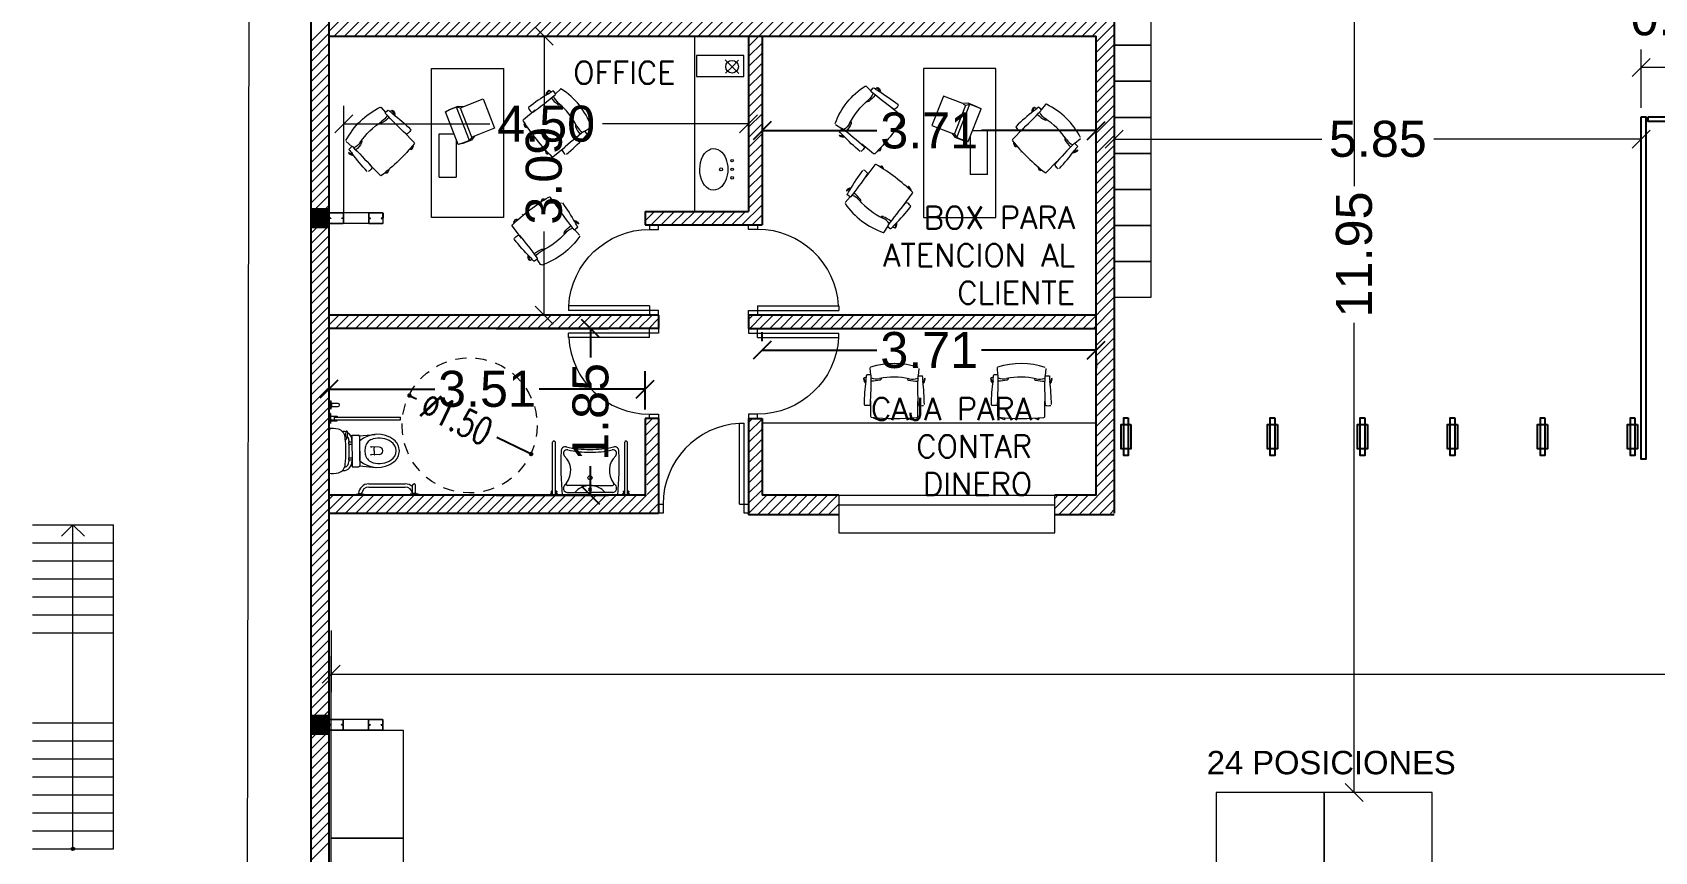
# Model space of a CAD drawing. Header units: inches. Extents: x 2 to 182, y -26 to 193.
# Drawn here: x 8.32 to 26.34, y 85.94 to 95.04 of the extents above; entities that cross this region are included whole.
import ezdxf

# ---------------------------------------------------------------- set-up
doc = ezdxf.new("R2010")
doc.units = ezdxf.units.IN
doc.header["$MEASUREMENT"] = 0
for name, pattern in [('ACAD_ISO10W100', [18, 12, -3, 0, -3]), ('HIDDEN2', [4.7625, 3.175, -1.5875]), ('LÍNEAS_OCULTAS2', [0.1875, 0.125, -0.0625])]:
    doc.linetypes.add(name, pattern=pattern)
for name, color, linetype, lineweight in [('01 eje', 30, 'ACAD_ISO10W100', 9), ('ARQ-CARPINTERIAS', 4, 'Continuous', 9), ('Est-Acero', 4, 'Continuous', 13), ('Est-muro', 7, 'Continuous', 0), ('IS-SANITARIOS', 6, 'Continuous', 9), ('L COTAS', 1, 'Continuous', 9), ('L EQUIP', 6, 'Continuous', 9), ('L PROYEC', 4, 'HIDDEN2', 9), ('LAVADO MU', 10, 'Continuous', 5)]:
    doc.layers.add(name, color=color, linetype=linetype, lineweight=lineweight)
for name, color, linetype in [('01-COTAS ESTRUCTURA', 9, 'Continuous'), ('ARQ-TXTS LOCAL', 3, 'Continuous'), ('FIX FOOD', 8, 'Continuous'), ('l muro', 5, 'Continuous'), ('l olumnas', 140, 'Continuous'), ('nnn', 32, 'Continuous'), ('smr acero', 170, 'Continuous')]:
    doc.layers.add(name, color=color, linetype=linetype)
doc.styles.add('2mm para 1.100', font='ARIAL.TTF')
doc.styles.add('COTAS', font='ROMANS.shx', dxfattribs={"width": 0.7})
doc.styles.add('RomanS', font='romans.shx')
doc.styles.get("Standard").update_dxf_attribs({"font": 'ARIAL.TTF'})
doc.dimstyles.new('COTA-S-S-2-100', dxfattribs={"dimtxt": 0.3, "dimasz": 0.05, "dimexe": 0, "dimexo": 0, "dimgap": 0.08, "dimtad": 1, "dimzin": 0, "dimdsep": 46, "dimtxsty": 'COTAS', "dimblk1": 'DOT', "dimblk2": 'DOT', "dimsah": 1, "dimcen": 0.1, "dimclrd": 1, "dimclre": 252, "dimclrt": 2, "dimadec": 0, "dimazin": 0, "dimtfac": 1, "dimtix": 1, "dimtmove": 2, "dimatfit": 3, "dimldrblk": 'DOT', "dimfxl": 0, "dimtolj": 1, "dimtzin": 0, "dimarcsym": 0})
doc.dimstyles.new('cotas 1.100', dxfattribs={"dimscale": 2, "dimtxt": 0.2, "dimasz": 0.1, "dimexe": 0.1, "dimexo": 0.05, "dimgap": 0.05, "dimtad": 0, "dimzin": 0, "dimdsep": 46, "dimtxsty": '2mm para 1.100', "dimblk": 'OBLIQUE', "dimcen": 0.09, "dimclrd": 256, "dimclre": 256, "dimclrt": 256, "dimaunit": 1, "dimadec": 3, "dimazin": 0, "dimtfac": 1, "dimtofl": 0, "dimtmove": 2, "dimatfit": 3, "dimfxl": 0, "dimtolj": 1, "dimtzin": 0, "dimlwd": -1, "dimlwe": -1, "dimarcsym": 0})

# ---------------------------------------------------------------- blocks, each defined once
blk = doc.blocks.new('terreno1')
at = {"layer": '01 eje', "ltscale": 0.05}
blk.add_line((2858.813, 860.328), (2858.813, 730.799), dxfattribs=at)
blk = doc.blocks.new('KÑ´KÑ´KLÑ')
at = {"linetype": 'ByBlock'}
for p, q in [((-0.49, 0.87), (-0.617, 0.545)), ((-0.274, 0.786), (-0.49, 0.87)), ((-0.365, 0.447), (-0.239, 0.769)), ((-0.339, 0.409), (-0.195, 0.779)), ((-0.214, 0.79), (-0.274, 0.786)), ((-0.269, 0.781), (-0.239, 0.769)), ((-0.239, 0.769), (-0.195, 0.779)), ((-0.117, 0.752), (-0.214, 0.79)), ((-0.213, 0.364), (-0.072, 0.728)), ((-0.195, 0.779), (-0.118, 0.749)), ((-0.118, 0.749), (-0.072, 0.728)), ((-0.072, 0.728), (-0.117, 0.752)), ((-0.617, 0.545), (-0.395, 0.458)), ((-0.395, 0.458), (-0.361, 0.414)), ((-0.395, 0.458), (-0.365, 0.447)), ((-0.365, 0.447), (-0.339, 0.409)), ((-0.361, 0.414), (-0.266, 0.377)), ((-0.339, 0.409), (-0.262, 0.379)), ((-0.266, 0.377), (-0.213, 0.364)), ((-0.262, 0.379), (-0.213, 0.364)), ((-0.191, 0.422), (-0.191, 0)), ((0, 0.483), (-0.167, 0.483)), ((0, 0), (0, 0.483)), ((0, 0), (-0.191, 0))]:
    blk.add_line(p, q, dxfattribs=at)
blk = doc.blocks.new('HLHLHL')
at = {"linetype": 'ByBlock'}
for p, q in [((-0.151, 0.684), (-0.125, 0.727)), ((-0.102, 0.713), (-0.125, 0.727)), ((-0.053, 0.705), (-0.075, 0.726)), ((-0.004, 0.758), (-0.051, 0.701)), ((-0.15, 0.678), (-0.149, 0.676)), ((-0.147, 0.683), (-0.145, 0.679)), ((-0.143, 0.686), (-0.141, 0.682)), ((-0.138, 0.688), (-0.137, 0.685)), ((-0.251, 0.491), (-0.37, 0.369)), ((0.385, 0.379), (0.323, 0.325)), ((-0.35, 0.332), (-0.358, 0.328)), ((-0.358, 0.328), (-0.342, 0.293)), ((-0.324, 0.302), (-0.342, 0.293)), ((-0.274, 0.228), (-0.275, 0.229)), ((0.309, 0.231), (0.307, 0.232)), ((0.314, 0.234), (0.31, 0.236)), ((0.317, 0.238), (0.313, 0.24)), ((0.316, 0.23), (0.358, 0.257)), ((0.319, 0.243), (0.316, 0.244)), ((0.319, 0.328), (0.356, 0.293)), ((-0.087, 0.066), (-0.072, 0.031)), ((-0.053, 0.039), (-0.072, 0.031)), ((0.006, 0.003), (0.125, 0.125))]:
    blk.add_line(p, q, dxfattribs=at)
for centre, radius, start, end in [((-0.061, 0.658), 0.1, 139.913, 157.8107), ((-0.13, 0.716), 0.01, 70.9579, 139.913), ((-0.438, 1.084), 0.5, 307.4415, 314.245), ((-0.082, 0.719), 0.01, 45.7661, 134.245), ((0.003, 0.751), 0.01, 63.9819, 140.9851), ((-0.364, -0.001), 0.848, 27.5503, 63.9819), ((1.005, -0.8), 1.873, 127.4415, 135.3742), ((-2.967, 3.386), 3.97, 312.6476, 317.2374), ((-0.136, 0.673), 0.02, 68.1417, 187.5755), ((-0.144, 0.692), 0.01, 157.8107, 226.7658), ((0.166, 0.906), 0.365, 224.8604, 240.9853), ((0.093, 0.758), 0.185, 207.7598, 237.0749), ((-0.06, 0.697), 0.01, 317.2374, 45.7661), ((-0.002, 0.604), 0.02, 240.9853, 315.7661), ((-0.467, -0.107), 0.845, 34.4573, 57.0749), ((-0.363, 0.362), 0.01, 135.7661, 219.4478), ((-0.321, 0.509), 0.01, 135.3742, 213.2335), ((-0.225, 0.572), 0.125, 213.2335, 238.6825), ((-0.285, 0.473), 0.01, 238.6825, 312.6476), ((0.231, 0.377), 0.02, 135.7661, 210.5469), ((0.528, 0.552), 0.365, 210.5469, 226.6718), ((0.382, 0.476), 0.185, 214.4573, 243.7724), ((1.409, 1.82), 2.304, 219.4478, 232.0844), ((-0.347, 0.331), 0.01, 141.8064, 193.2817), ((-0.332, 0.3), 0.01, 217.4738, 286.4289), ((-0.358, 0.387), 0.1, 286.4289, 293.2788), ((3.092, -2.513), 3.97, 134.2948, 138.8846), ((-1.199, 1.346), 1.873, 316.158, 324.0907), ((-1.199, 1.346), 1.873, 316.158, 324.0907), ((0.304, 0.245), 0.02, 263.9567, 23.3905), ((0.323, 0.237), 0.01, 224.7664, 293.7215), ((0.723, -0.046), 0.5, 137.2872, 144.0907), ((0.287, 0.32), 0.1, 293.7215, 311.6192), ((0.347, 0.252), 0.01, 311.6192, 20.5743), ((-0.062, 0.037), 0.01, 214.9579, 283.913), ((-0.084, 0.125), 0.1, 283.913, 292.8054), ((-0.001, 0.01), 0.01, 232.0844, 315.7661), ((0.108, 0.091), 0.01, 138.8846, 212.8497), ((0.205, 0.153), 0.125, 212.8497, 238.2987)]:
    blk.add_arc(centre, radius, start, end, dxfattribs=at)
blk = doc.blocks.new('_Oblique')
at = {"color": 0, "linetype": 'ByBlock', "lineweight": -2}
blk.add_line((-0.5, -0.5), (0.5, 0.5), dxfattribs=at)
blk = doc.blocks.new('*D575')
at = {"layer": 'Defpoints', "color": 0}
for p in [(10.786, 133.315), (11.616, 133.314), (11.416, 8.495)]:
    blk.add_point(p, dxfattribs=at)
at = {"layer": 'L COTAS'}
for p, q in [((11.516, 133.314), (10.586, 133.316)), ((10.786, 133.315), (10.688, 71.815)), ((10.586, 8.496), (10.685, 69.996)), ((11.316, 8.495), (10.386, 8.496))]:
    blk.add_line(p, q, dxfattribs=at)
at = {"layer": 'L COTAS', "xscale": 0.2, "yscale": 0.2, "zscale": 0.2}
for p, rotation in [((10.786, 133.315), 89.90828215739022), ((10.586, 8.496), 269.9082821573902)]:
    blk.add_blockref('_Oblique', p, dxfattribs=dict(at, rotation=rotation))
at = {"layer": 'L COTAS', "insert": (10.686, 70.906), "char_height": 0.4, "attachment_point": 5, "rotation": 89.9083, "style": '2mm para 1.100'}
blk.add_mtext('\\A1;124.82', dxfattribs=at)
blk = doc.blocks.new('*D584')
at = {"layer": 'Defpoints', "color": 0}
for p in [(26.194, 94.65), (26.194, 94.1), (27.044, 94.1)]:
    blk.add_point(p, dxfattribs=at)
at = {"layer": 'L COTAS'}
for p, q in [((26.194, 94.2), (26.194, 94.85)), ((27.044, 94.2), (27.044, 94.85)), ((27.044, 94.65), (26.194, 94.65))]:
    blk.add_line(p, q, dxfattribs=at)
at = {"layer": 'L COTAS', "xscale": 0.2, "yscale": 0.2, "zscale": 0.2, "rotation": 180}
blk.add_blockref('_Oblique', (26.194, 94.65), dxfattribs=at)
at = {"layer": 'L COTAS', "xscale": 0.2, "yscale": 0.2, "zscale": 0.2}
blk.add_blockref('_Oblique', (27.044, 94.65), dxfattribs=at)
at = {"layer": 'L COTAS', "insert": (26.619, 95.204), "char_height": 0.4, "attachment_point": 5, "style": '2mm para 1.100'}
blk.add_mtext('\\A1;0.85', dxfattribs=at)
blk = doc.blocks.new('*D585')
at = {"layer": 'Defpoints', "color": 0}
for p in [(21.834, 96.583), (21.834, 96.314), (43.204, 94.363)]:
    blk.add_point(p, dxfattribs=at)
at = {"layer": 'L COTAS'}
for p, q in [((21.834, 96.414), (21.834, 96.783)), ((43.204, 94.463), (43.204, 96.783)), ((21.834, 96.583), (31.741, 96.583)), ((43.204, 96.583), (33.297, 96.583))]:
    blk.add_line(p, q, dxfattribs=at)
at = {"layer": 'L COTAS', "xscale": 0.2, "yscale": 0.2, "zscale": 0.2, "rotation": 180}
blk.add_blockref('_Oblique', (21.834, 96.583), dxfattribs=at)
at = {"layer": 'L COTAS', "xscale": 0.2, "yscale": 0.2, "zscale": 0.2}
blk.add_blockref('_Oblique', (43.204, 96.583), dxfattribs=at)
at = {"layer": 'L COTAS', "insert": (32.519, 96.583), "char_height": 0.4, "attachment_point": 5, "style": '2mm para 1.100'}
blk.add_mtext('\\A1;21.37', dxfattribs=at)
blk = doc.blocks.new('*D605')
at = {"layer": 'Defpoints', "color": 0}
for p in [(55.375, 87.912), (11.641, 86.55), (55.375, 86.55)]:
    blk.add_point(p, dxfattribs=at)
at = {"layer": 'L COTAS'}
for p, q in [((11.641, 86.65), (11.641, 88.112)), ((55.375, 86.65), (55.375, 88.112)), ((11.641, 87.912), (32.725, 87.912)), ((55.375, 87.912), (34.291, 87.912))]:
    blk.add_line(p, q, dxfattribs=at)
at = {"layer": 'L COTAS', "xscale": 0.2, "yscale": 0.2, "zscale": 0.2, "rotation": 180}
blk.add_blockref('_Oblique', (11.641, 87.912), dxfattribs=at)
at = {"layer": 'L COTAS', "xscale": 0.2, "yscale": 0.2, "zscale": 0.2}
blk.add_blockref('_Oblique', (55.375, 87.912), dxfattribs=at)
at = {"layer": 'L COTAS', "insert": (33.508, 87.912), "char_height": 0.4, "attachment_point": 5, "style": '2mm para 1.100'}
blk.add_mtext('\\A1;43.73', dxfattribs=at)
blk = doc.blocks.new('*D614')
at = {"layer": 'Defpoints', "color": 0}
for p in [(11.641, 88.498), (55.375, 87.912), (55.375, 86.55)]:
    blk.add_point(p, dxfattribs=at)
at = {"layer": 'L COTAS'}
for p, q in [((11.641, 88.398), (11.641, 87.712)), ((55.375, 86.65), (55.375, 88.112)), ((11.641, 87.912), (32.725, 87.912)), ((55.375, 87.912), (34.291, 87.912))]:
    blk.add_line(p, q, dxfattribs=at)
at = {"layer": 'L COTAS', "xscale": 0.2, "yscale": 0.2, "zscale": 0.2, "rotation": 180}
blk.add_blockref('_Oblique', (11.641, 87.912), dxfattribs=at)
at = {"layer": 'L COTAS', "xscale": 0.2, "yscale": 0.2, "zscale": 0.2}
blk.add_blockref('_Oblique', (55.375, 87.912), dxfattribs=at)
at = {"layer": 'L COTAS', "insert": (33.508, 87.912), "char_height": 0.4, "attachment_point": 5, "style": '2mm para 1.100'}
blk.add_mtext('\\A1;43.73', dxfattribs=at)
blk = doc.blocks.new('*D891')
at = {"layer": 'Defpoints', "color": 0}
for p in [(20.341, 93.855), (26.194, 93.855), (20.341, 93.672)]:
    blk.add_point(p, dxfattribs=at)
at = {"layer": 'L COTAS'}
for p, q in [((20.341, 93.772), (20.341, 94.055)), ((26.194, 93.955), (26.194, 94.055)), ((20.341, 93.855), (22.647, 93.855)), ((26.194, 93.855), (23.889, 93.855))]:
    blk.add_line(p, q, dxfattribs=at)
at = {"layer": 'L COTAS', "xscale": 0.2, "yscale": 0.2, "zscale": 0.2, "rotation": 180}
blk.add_blockref('_Oblique', (20.341, 93.855), dxfattribs=at)
at = {"layer": 'L COTAS', "xscale": 0.2, "yscale": 0.2, "zscale": 0.2}
blk.add_blockref('_Oblique', (26.194, 93.855), dxfattribs=at)
at = {"layer": 'L COTAS', "insert": (23.268, 93.855), "char_height": 0.4, "attachment_point": 5, "style": '2mm para 1.100'}
blk.add_mtext('\\A1;5.85', dxfattribs=at)
blk = doc.blocks.new('*D662')
at = {"layer": 'Defpoints', "color": 0}
for p in [(23.058, 98.548), (23.005, 86.6), (23.058, 86.6)]:
    blk.add_point(p, dxfattribs=at)
at = {"layer": 'L COTAS'}
for p, q in [((22.958, 98.548), (22.805, 98.548)), ((23.005, 98.548), (23.005, 93.331)), ((23.005, 86.6), (23.005, 91.816)), ((22.958, 86.6), (22.805, 86.6))]:
    blk.add_line(p, q, dxfattribs=at)
at = {"layer": 'L COTAS', "xscale": 0.2, "yscale": 0.2, "zscale": 0.2}
for p, rotation in [((23.005, 98.548), 90), ((23.005, 86.6), 270)]:
    blk.add_blockref('_Oblique', p, dxfattribs=dict(at, rotation=rotation))
at = {"layer": 'L COTAS', "insert": (23.005, 92.574), "char_height": 0.4, "attachment_point": 5, "rotation": 90, "style": '2mm para 1.100'}
blk.add_mtext('\\A1;11.95', dxfattribs=at)
blk = doc.blocks.new('lav 2')
at = {"layer": 'L EQUIP'}
for centre, radius in [((912.315, -474.604), 0.0138), ((912.193, -474.7, -0.02), 0.0168), ((912.316, -474.699, -0.02), 0.0138), ((912.316, -474.794), 0.0138)]:
    blk.add_circle(centre, radius, dxfattribs=at)
at = {"layer": 'L EQUIP', "extrusion": (0, 0, -1)}
for start_param, end_param in [(5.814355, 9.893608), (3.610423, 5.814355)]:
    blk.add_ellipse((912.112, -474.7), major_axis=(0, -0.231), ratio=0.673946, start_param=start_param, end_param=end_param, dxfattribs=at)
blk = doc.blocks.new('*D663')
at = {"layer": 'Defpoints', "color": 0}
for p in [(16.279, 94.023), (16.279, 94.023), (11.781, 92.818)]:
    blk.add_point(p, dxfattribs=at)
at = {"layer": 'L COTAS'}
for p, q in [((11.781, 92.918), (11.781, 94.223)), ((16.279, 94.123), (16.279, 94.223)), ((11.781, 94.023), (13.403, 94.023)), ((16.279, 94.023), (14.657, 94.023))]:
    blk.add_line(p, q, dxfattribs=at)
at = {"layer": 'L COTAS', "xscale": 0.2, "yscale": 0.2, "zscale": 0.2, "rotation": 180}
blk.add_blockref('_Oblique', (11.781, 94.023), dxfattribs=at)
at = {"layer": 'L COTAS', "xscale": 0.2, "yscale": 0.2, "zscale": 0.2}
blk.add_blockref('_Oblique', (16.279, 94.023), dxfattribs=at)
at = {"layer": 'L COTAS', "insert": (14.03, 94.023), "char_height": 0.4, "attachment_point": 5, "style": '2mm para 1.100'}
blk.add_mtext('\\A1;4.50', dxfattribs=at)
blk = doc.blocks.new('*D664')
at = {"layer": 'Defpoints', "color": 0}
for p in [(13.284, 94.996), (14.006, 94.996), (13.284, 91.901)]:
    blk.add_point(p, dxfattribs=at)
at = {"layer": 'L COTAS'}
for p, q in [((13.384, 94.996), (14.206, 94.996)), ((14.006, 94.996), (14.006, 94.068)), ((14.006, 91.901), (14.006, 92.829)), ((13.384, 91.901), (14.206, 91.901))]:
    blk.add_line(p, q, dxfattribs=at)
at = {"layer": 'L COTAS', "xscale": 0.2, "yscale": 0.2, "zscale": 0.2}
for p, rotation in [((14.006, 94.996), 90), ((14.006, 91.901), 270)]:
    blk.add_blockref('_Oblique', p, dxfattribs=dict(at, rotation=rotation))
at = {"layer": 'L COTAS', "insert": (14.006, 93.448), "char_height": 0.4, "attachment_point": 5, "rotation": 90, "style": '2mm para 1.100'}
blk.add_mtext('\\A1;3.09', dxfattribs=at)
blk = doc.blocks.new('SE-PM01$0$P3')
for p, q in [((7, 19.56), (6.1, 19.56)), ((6.1, 19.509), (6.1, 19.56)), ((7, 19.509), (7, 19.56))]:
    blk.add_line(p, q)
at = {"ltscale": 200}
blk.add_line((7, 19.509), (6.1, 19.509), dxfattribs=at)
for points in [[(7.1, 19.61), (7.1, 19.56), (7, 19.56), (7, 19.61)], [(7.1, 18.66), (7.1, 18.61), (7, 18.61), (7, 18.66)]]:
    blk.add_lwpolyline(points, close=True, dxfattribs=at)
blk.add_arc((7, 19.56), 0.9, 183.2763, 270, dxfattribs=at)
blk = doc.blocks.new('BAREBA60VS')
for p, q in [((-0.049, 0.003), (-0.049, -0.001)), ((-0.049, 0.003), (0.049, 0.003)), ((0.049, 0.003), (0.049, -0.001)), ((-0.049, -0.001), (0.049, -0.001)), ((-0.035, -0.012), (-0.035, -0.006)), ((-0.034, -0.003), (-0.026, -0.003)), ((-0.034, -0.015), (-0.034, -0.003)), ((-0.034, -0.009), (-0.026, -0.009)), ((-0.034, -0.015), (-0.026, -0.015)), ((-0.03, -0.042), (-0.03, -0.034)), ((-0.03, -0.034), (-0.026, -0.034)), ((-0.03, -0.042), (-0.026, -0.042)), ((-0.026, -0.001), (-0.026, -0.044)), ((-0.026, -0.015), (-0.026, -0.003)), ((-0.022, -0.001), (-0.022, -0.044)), ((-0.022, -0.038), (-0.022, -0.033)), ((-0.022, -0.038), (-0.022, -0.043)), ((-0.02, -0.034), (-0.02, -0.032)), ((-0.02, -0.038), (-0.02, -0.033)), ((-0.02, -0.034), (-0.02, -0.034)), ((-0.02, -0.038), (-0.02, -0.043)), ((-0.02, -0.042), (-0.02, -0.044)), ((-0.02, -0.042), (-0.02, -0.042)), ((-0.015, -0.001), (-0.015, -0.586)), ((0.015, -0.001), (0.015, -0.586)), ((0.02, -0.034), (0.02, -0.032)), ((0.02, -0.038), (0.02, -0.033)), ((0.02, -0.034), (0.02, -0.034)), ((0.02, -0.038), (0.02, -0.043)), ((0.02, -0.042), (0.02, -0.044)), ((0.02, -0.042), (0.02, -0.042)), ((0.022, -0.001), (0.022, -0.044)), ((0.022, -0.038), (0.022, -0.033)), ((0.022, -0.038), (0.022, -0.043)), ((0.026, -0.001), (0.026, -0.044)), ((0.034, -0.003), (0.026, -0.003)), ((0.026, -0.015), (0.026, -0.003)), ((0.034, -0.009), (0.026, -0.009)), ((0.034, -0.015), (0.026, -0.015)), ((0.03, -0.034), (0.026, -0.034)), ((0.03, -0.042), (0.026, -0.042)), ((0.03, -0.042), (0.03, -0.034)), ((0.034, -0.015), (0.034, -0.003)), ((0.035, -0.012), (0.035, -0.006))]:
    blk.add_line(p, q)
for centre, radius, start, end in [((-0.034, -0.009), 0.00515, 90, 270), ((-0.03, -0.006), 0.00505, 143.5393, 216.4607), ((-0.03, -0.012), 0.00505, 143.5393, 216.4607), ((-0.024, -0.044), 0.002, 180, 0), ((-0.021, -0.033), 0.000924, 0, 180), ((-0.021, -0.043), 0.000924, 180, 0), ((-0.022, -0.038), 0.0064, 293.1798, 66.8202), ((0.022, -0.038), 0.0064, 113.1798, 246.8202), ((0.021, -0.033), 0.000924, 0, 180), ((0.021, -0.043), 0.000924, 180, 0), ((0.024, -0.044), 0.002, 180, 0), ((0.03, -0.006), 0.00505, 323.5393, 36.4607), ((0.034, -0.009), 0.00515, 270, 90), ((0.03, -0.012), 0.00505, 323.5393, 36.4607), ((0, -0.586), 0.015, 180, 0)]:
    blk.add_arc(centre, radius, start, end)
blk = doc.blocks.new('LAVATVS')
for p, q in [((0, 0), (-0.31, 0)), ((0, 0), (0.31, 0)), ((-0.28, -0.114), (-0.262, -0.136)), ((-0.252, -0.029), (0, -0.029)), ((0, -0.108), (-0.249, -0.108)), ((0.252, -0.029), (0, -0.029)), ((0, -0.108), (0.249, -0.108)), ((0.28, -0.114), (0.262, -0.136))]:
    blk.add_line(p, q)
blk.add_circle((0, -0.194), 0.0225)
for centre, radius, start, end in [((3.506, -0.333), 3.83, 175.0121, 182.3137), ((-3.506, -0.333), 3.83, 357.6863, 4.9879), ((-0.247, -0.078), 0.0487, 96.0802, 227.8275), ((-0.438, -0.274), 0.224, 312.9807, 38.1239), ((-0.249, -0.125), 0.0169, 90, 218.1239), ((0, 0.118), 0.226, 220.4823, 270), ((0, -0.064), 0.0175, 90, 270), ((0, 0.118), 0.226, 270, 319.5177), ((0, -0.064), 0.0175, 270, 90), ((0.438, -0.274), 0.224, 141.8761, 227.0193), ((0.249, -0.125), 0.0169, 321.8761, 90), ((0.247, -0.078), 0.0487, 312.1725, 83.9198), ((-0.274, -0.492), 0.0474, 174.7017, 283.4938), ((-0.256, -0.465), 0.0397, 138.0337, 282.1111), ((-0.025, -1.486), 0.977, 88.5424, 104.1034), ((-0.024, -1.501), 1.022, 88.5901, 102.6135), ((0.024, -1.501), 1.022, 77.3865, 91.4099), ((0.014, -1.582), 1.102, 90.735, 90.7406), ((0.025, -1.486), 0.977, 75.8966, 91.4576), ((0.013, -1.568), 1.059, 90.7233, 90.7292), ((0.256, -0.465), 0.0397, 257.8889, 41.9663), ((0.274, -0.492), 0.0474, 256.5062, 5.2983)]:
    blk.add_arc(centre, radius, start, end)
blk = doc.blocks.new('_Dot')
at = {"color": 0, "linetype": 'ByBlock', "lineweight": -2}
blk.add_line((-0.5, 0), (-1, 0), dxfattribs=at)
at = {"color": 0, "linetype": 'ByBlock', "const_width": 0.5}
blk.add_lwpolyline([(-0.25, 0, 1), (0.25, 0, 1)], format="xyb", close=True, dxfattribs=at)
blk = doc.blocks.new('*D530')
at = {"layer": 'Defpoints', "color": 0}
for p in [(12.511, 91.007), (13.863, 90.358)]:
    blk.add_point(p, dxfattribs=at)
at = {"layer": 'nnn', "color": 1, "lineweight": -2}
for p, q in [((12.556, 90.985), (12.589, 90.969)), ((13.818, 90.379), (13.481, 90.541))]:
    blk.add_line(p, q, dxfattribs=at)
at = {"layer": 'nnn', "color": 1, "lineweight": -2, "xscale": 0.05, "yscale": 0.05, "zscale": 0.05}
for p, rotation in [((12.511, 91.007), 154.3678128182364), ((13.863, 90.358), 334.3678128182364)]:
    blk.add_blockref('_Dot', p, dxfattribs=dict(at, rotation=rotation))
at = {"layer": 'nnn', "color": 3, "insert": (13.035, 90.755), "char_height": 0.3, "attachment_point": 5, "rotation": 334.3678, "style": 'COTAS'}
blk.add_mtext('\\A1;∅1.50', dxfattribs=at)
blk = doc.blocks.new('*D849')
for p, q in [((20.141, 94.048), (20.141, 94.148)), ((16.429, 93.948), (17.704, 93.948)), ((20.141, 93.948), (18.866, 93.948)), ((16.429, 93.848), (16.429, 93.748))]:
    blk.add_line(p, q)
at = {"layer": 'Defpoints', "color": 0}
for p in [(16.429, 93.948), (20.141, 93.948), (20.141, 93.948)]:
    blk.add_point(p, dxfattribs=at)
at = {"xscale": 0.2, "yscale": 0.2, "zscale": 0.2, "rotation": 180}
blk.add_blockref('_Oblique', (16.429, 93.948), dxfattribs=at)
at = {"xscale": 0.2, "yscale": 0.2, "zscale": 0.2}
blk.add_blockref('_Oblique', (20.141, 93.948), dxfattribs=at)
at = {"insert": (18.285, 93.948), "char_height": 0.4, "attachment_point": 5, "style": '2mm para 1.100'}
blk.add_mtext('\\A1;3.71', dxfattribs=at)
blk = doc.blocks.new('*D850')
for p, q in [((15.129, 90.851), (15.129, 91.279)), ((11.616, 91.109), (11.616, 90.879)), ((11.616, 91.079), (12.792, 91.079)), ((15.129, 91.079), (13.953, 91.079))]:
    blk.add_line(p, q)
at = {"layer": 'Defpoints', "color": 0}
for p in [(11.616, 91.209), (15.129, 91.079), (15.129, 90.751)]:
    blk.add_point(p, dxfattribs=at)
at = {"xscale": 0.2, "yscale": 0.2, "zscale": 0.2, "rotation": 180}
blk.add_blockref('_Oblique', (11.616, 91.079), dxfattribs=at)
at = {"xscale": 0.2, "yscale": 0.2, "zscale": 0.2}
blk.add_blockref('_Oblique', (15.129, 91.079), dxfattribs=at)
at = {"insert": (13.373, 91.079), "char_height": 0.4, "attachment_point": 5, "style": '2mm para 1.100'}
blk.add_mtext('\\A1;3.51', dxfattribs=at)
blk = doc.blocks.new('*D531')
for p, q in [((16.429, 91.61), (16.429, 91.71)), ((16.429, 91.51), (17.704, 91.51)), ((20.141, 91.51), (18.866, 91.51)), ((20.141, 91.41), (20.141, 91.31))]:
    blk.add_line(p, q)
at = {"layer": 'Defpoints', "color": 0}
for p in [(16.429, 91.51), (20.141, 91.51), (20.141, 91.51)]:
    blk.add_point(p, dxfattribs=at)
at = {"xscale": 0.2, "yscale": 0.2, "zscale": 0.2, "rotation": 180}
blk.add_blockref('_Oblique', (16.429, 91.51), dxfattribs=at)
at = {"xscale": 0.2, "yscale": 0.2, "zscale": 0.2}
blk.add_blockref('_Oblique', (20.141, 91.51), dxfattribs=at)
at = {"insert": (18.285, 91.51), "char_height": 0.4, "attachment_point": 5, "style": '2mm para 1.100'}
blk.add_mtext('\\A1;3.71', dxfattribs=at)
blk = doc.blocks.new('*D851')
for p, q in [((13.473, 91.751), (14.724, 91.751)), ((14.524, 91.751), (14.524, 91.428)), ((14.524, 89.9), (14.524, 90.223)), ((13.473, 89.9), (14.724, 89.9))]:
    blk.add_line(p, q)
at = {"layer": 'Defpoints', "color": 0}
for p in [(13.373, 91.751), (14.524, 91.751), (13.373, 89.9)]:
    blk.add_point(p, dxfattribs=at)
at = {"xscale": 0.2, "yscale": 0.2, "zscale": 0.2}
for p, rotation in [((14.524, 91.751), 90), ((14.524, 89.9), 270)]:
    blk.add_blockref('_Oblique', p, dxfattribs=dict(at, rotation=rotation))
at = {"insert": (14.524, 90.825), "char_height": 0.4, "attachment_point": 5, "rotation": 90, "style": '2mm para 1.100'}
blk.add_mtext('\\A1;1.85', dxfattribs=at)
blk = doc.blocks.new('base1')
at = {"layer": 'smr acero'}
h = blk.add_hatch(color=256, dxfattribs=at)
h.dxf.hatch_style = 1
h.paths.add_polyline_path([(4862.665, 1040.797), (4862.665, 1040.597), (4862.465, 1040.597), (4862.465, 1040.797)])
at = {"layer": 'Est-Acero'}
for points in [[(4862.819, 1040.757), (4862.671, 1040.757, 0.414214), (4862.665, 1040.751), (4862.665, 1040.703, 0.414214), (4862.671, 1040.697), (4862.685, 1040.697), (4862.685, 1040.699), (4862.673, 1040.699, -0.414214), (4862.667, 1040.705), (4862.667, 1040.749, -0.414214), (4862.673, 1040.755), (4862.817, 1040.755, -0.414214), (4862.823, 1040.749), (4862.823, 1040.705, -0.414214), (4862.817, 1040.699), (4862.805, 1040.699), (4862.805, 1040.697), (4862.819, 1040.697, 0.414214), (4862.825, 1040.703), (4862.825, 1040.751, 0.414214)], [(4863.111, 1040.757), (4863.259, 1040.757, -0.414214), (4863.265, 1040.751), (4863.265, 1040.703, -0.414214), (4863.259, 1040.697), (4863.245, 1040.697), (4863.245, 1040.699), (4863.257, 1040.699, 0.414214), (4863.263, 1040.705), (4863.263, 1040.749, 0.414214), (4863.257, 1040.755), (4863.113, 1040.755, 0.414214), (4863.107, 1040.749), (4863.107, 1040.705, 0.414214), (4863.113, 1040.699), (4863.125, 1040.699), (4863.125, 1040.697), (4863.111, 1040.697, -0.414214), (4863.105, 1040.703), (4863.105, 1040.751, -0.414214)], [(4862.819, 1040.637), (4862.671, 1040.637, -0.414214), (4862.665, 1040.643), (4862.665, 1040.691, -0.414214), (4862.671, 1040.697), (4862.685, 1040.697), (4862.685, 1040.695), (4862.673, 1040.695, 0.414214), (4862.667, 1040.689), (4862.667, 1040.645, 0.414214), (4862.673, 1040.639), (4862.817, 1040.639, 0.414214), (4862.823, 1040.645), (4862.823, 1040.689, 0.414214), (4862.817, 1040.695), (4862.805, 1040.695), (4862.805, 1040.697), (4862.819, 1040.697, -0.414214), (4862.825, 1040.691), (4862.825, 1040.643, -0.414214)], [(4863.111, 1040.637), (4863.259, 1040.637, 0.414214), (4863.265, 1040.643), (4863.265, 1040.691, 0.414214), (4863.259, 1040.697), (4863.245, 1040.697), (4863.245, 1040.695), (4863.257, 1040.695, -0.414214), (4863.263, 1040.689), (4863.263, 1040.645, -0.414214), (4863.257, 1040.639), (4863.113, 1040.639, -0.414214), (4863.107, 1040.645), (4863.107, 1040.689, -0.414214), (4863.113, 1040.695), (4863.125, 1040.695), (4863.125, 1040.697), (4863.111, 1040.697, 0.414214), (4863.105, 1040.691), (4863.105, 1040.643, 0.414214)]]:
    blk.add_lwpolyline(points, format="xyb", close=True, dxfattribs=at)
at = {"layer": 'Est-muro'}
for p, q in [((4863.111, 1040.757), (4862.809, 1040.757)), ((4863.111, 1040.637), (4862.809, 1040.637))]:
    blk.add_line(p, q, dxfattribs=at)
at = {"layer": 'l olumnas'}
blk.add_lwpolyline([(4862.465, 1040.597), (4862.665, 1040.597), (4862.665, 1040.797), (4862.465, 1040.797)], close=True, dxfattribs=at)

msp = doc.modelspace()

# ---------------------------------------------------------------- hatches: boundary and pattern name
at = {"layer": 'LAVADO MU'}
h = msp.add_hatch(dxfattribs=at)
h.set_pattern_fill('ANSI31', color=256, scale=0.025)
h.set_pattern_definition([(45, (-3436.04092, -726.89483), (-0.0561266008, 0.0561266008), [])])
h.paths.add_polyline_path([(20.341, 100.896), (20.141, 100.896), (20.141, 95.196), (11.616, 95.196), (11.616, 94.996), (16.279, 94.996), (16.279, 93.051), (15.129, 93.051), (15.129, 92.901), (16.429, 92.901), (16.429, 94.996), (20.141, 94.996), (20.141, 91.903), (16.279, 91.903), (16.279, 91.753), (20.141, 91.753), (20.141, 89.9), (19.679, 89.9), (19.679, 89.684), (20.341, 89.7)])
h = msp.add_hatch(dxfattribs=at)
h.set_pattern_fill('ANSI31', color=256, scale=0.025)
h.set_pattern_definition([(45, (-3443.16047, -734.69001), (-0.0561266008, 0.0561266008), [])])
h.paths.add_polyline_path([(15.279, 91.901), (11.616, 91.901), (11.616, 91.751), (12.088, 91.751), (12.088, 91.751), (12.188, 91.751), (15.279, 91.751)])
h = msp.add_hatch(dxfattribs=at)
h.set_pattern_fill('ANSI31', color=256, scale=0.025)
h.set_pattern_definition([(45, (-3443.16047, -736.74125), (-0.0561266008, 0.0561266008), [])])
h.paths.add_polyline_path([(15.152, 89.9), (11.616, 89.9), (11.616, 89.7), (12.088, 89.7), (12.088, 89.7), (12.188, 89.7), (15.279, 89.7), (15.279, 90.751), (15.129, 90.751)])
h = msp.add_hatch(dxfattribs=at)
h.set_pattern_fill('ANSI31', color=256, scale=0.025)
h.set_pattern_definition([(45, (-3438.47262, -736.75677), (-0.0561266008, 0.0561266008), [])])
h.paths.add_polyline_path([(17.279, 89.9), (16.429, 89.9), (16.429, 90.751), (16.279, 90.751), (16.279, 89.684), (16.775, 89.684), (16.875, 89.684), (17.279, 89.684)])

# ---------------------------------------------------------------- linework, layer by layer
for p, q in [((15.279, 90.751), (15.129, 90.751)), ((16.279, 90.751), (16.279, 90.751)), ((16.279, 90.751), (16.429, 90.751))]:
    msp.add_line(p, q)
at = {"layer": 'FIX FOOD'}
for p, q in [((20.416, 90.686), (20.526, 90.686)), ((22.043, 90.686), (22.153, 90.686)), ((23.043, 90.686), (23.153, 90.686)), ((23.043, 90.416), (23.043, 90.686)), ((23.073, 90.341), (23.073, 90.761)), ((24.043, 90.686), (24.153, 90.686)), ((24.043, 90.416), (24.043, 90.686)), ((24.073, 90.341), (24.073, 90.761)), ((25.043, 90.686), (25.153, 90.686)), ((25.043, 90.416), (25.043, 90.686)), ((25.073, 90.341), (25.073, 90.761)), ((26.043, 90.686), (26.153, 90.686)), ((26.043, 90.416), (26.043, 90.686)), ((26.073, 90.341), (26.073, 90.761))]:
    msp.add_line(p, q, dxfattribs=at)
for points in [[(26.194, 94.1), (26.244, 94.1), (26.244, 90.3), (26.194, 90.3)], [(26.269, 94.1), (27.014, 94.1), (27.014, 94.05), (26.269, 94.05)]]:
    msp.add_lwpolyline(points, close=True, dxfattribs=at)
at = {"layer": 'FIX FOOD', "elevation": 0}
for points in [[(20.526, 90.686), (20.526, 90.416), (20.416, 90.416), (20.416, 90.686)], [(20.496, 90.761), (20.496, 90.341), (20.446, 90.341), (20.446, 90.761)], [(22.153, 90.686), (22.153, 90.416), (22.043, 90.416), (22.043, 90.686)], [(22.123, 90.761), (22.123, 90.341), (22.073, 90.341), (22.073, 90.761)], [(23.153, 90.686), (23.153, 90.416), (23.043, 90.416), (23.043, 90.686)], [(23.123, 90.761), (23.123, 90.341), (23.073, 90.341), (23.073, 90.761)], [(24.153, 90.686), (24.153, 90.416), (24.043, 90.416), (24.043, 90.686)], [(24.123, 90.761), (24.123, 90.341), (24.073, 90.341), (24.073, 90.761)], [(25.153, 90.686), (25.153, 90.416), (25.043, 90.416), (25.043, 90.686)], [(25.123, 90.761), (25.123, 90.341), (25.073, 90.341), (25.073, 90.761)], [(26.153, 90.686), (26.153, 90.416), (26.043, 90.416), (26.043, 90.686)], [(26.123, 90.761), (26.123, 90.341), (26.073, 90.341), (26.073, 90.761)]]:
    msp.add_lwpolyline(points, close=True, dxfattribs=at)
at = {"layer": 'IS-SANITARIOS'}
for p, q in [((15.679, 94.996), (15.679, 93.051)), ((16.019, 94.734, -0.04), (16.095, 94.658, -0.04)), ((16.095, 94.658, -0.04), (16.022, 94.586, -0.04)), ((16.095, 94.658, -0.04), (16.167, 94.731, -0.04)), ((16.095, 94.658, -0.04), (16.17, 94.583, -0.04)), ((16.095, 94.658, -0.04), (16.17, 94.583, -0.04)), ((11.628, 90.921), (11.718, 90.921)), ((11.628, 90.886), (11.718, 90.886)), ((11.633, 90.858), (11.633, 90.948)), ((11.633, 90.948), (11.64, 90.948)), ((11.633, 90.858), (11.64, 90.858)), ((11.64, 90.858), (11.64, 90.948)), ((11.64, 90.931), (11.648, 90.921)), ((11.64, 90.876), (11.648, 90.886)), ((11.648, 90.886), (11.648, 90.921)), ((11.618, 90.778), (11.708, 90.778)), ((11.708, 90.773), (11.618, 90.773)), ((11.708, 90.733), (11.618, 90.733)), ((11.618, 90.728), (11.708, 90.728)), ((11.633, 90.808), (11.633, 90.698)), ((11.638, 90.808), (11.633, 90.808)), ((11.633, 90.637), (11.638, 90.637)), ((11.638, 90.698), (11.638, 90.808)), ((11.678, 90.733), (11.678, 90.773)), ((11.678, 90.768), (12.413, 90.768)), ((11.678, 90.738), (12.413, 90.738)), ((11.708, 90.778), (11.708, 90.773)), ((11.708, 90.773), (11.708, 90.768)), ((11.708, 90.733), (11.708, 90.738)), ((11.708, 90.728), (11.708, 90.733)), ((12.413, 90.738), (12.413, 90.768)), ((20.141, 90.7), (16.429, 90.7)), ((11.763, 90.609), (11.773, 90.609)), ((11.806, 90.604), (11.797, 90.548)), ((11.797, 90.538), (11.797, 90.544)), ((11.799, 90.514), (11.797, 90.538)), ((11.801, 90.514), (11.799, 90.514)), ((11.825, 90.601), (11.818, 90.551)), ((11.835, 90.492), (11.873, 90.492)), ((11.835, 90.492), (11.835, 90.467)), ((11.835, 90.467), (11.873, 90.467)), ((11.838, 90.509), (11.838, 90.492)), ((11.838, 90.467), (11.838, 90.317)), ((11.873, 90.567), (11.941, 90.567)), ((11.873, 90.567), (11.876, 90.217)), ((11.954, 90.56), (12.131, 90.576)), ((11.956, 90.552), (11.96, 90.232)), ((11.96, 90.283), (11.96, 90.503)), ((11.835, 90.317), (11.835, 90.292)), ((11.835, 90.317), (11.873, 90.317)), ((11.835, 90.292), (11.873, 90.292)), ((11.838, 90.292), (11.838, 90.275)), ((12.176, 90.435), (12.095, 90.437)), ((12.176, 90.352), (12.095, 90.349)), ((12.118, 90.393), (12.118, 90.428)), ((12.118, 90.393), (12.118, 90.358)), ((11.766, 90.174), (11.776, 90.174)), ((11.876, 90.217), (11.945, 90.217)), ((11.959, 90.226), (12.134, 90.21)), ((11.918, 89.911), (12.008, 89.911)), ((11.918, 89.903), (11.918, 89.911)), ((11.935, 89.911), (11.945, 89.918)), ((11.945, 89.918), (11.981, 89.918)), ((11.99, 89.911), (11.981, 89.918)), ((12.008, 89.903), (12.008, 89.911)), ((12.06, 90.026), (12.465, 90.026)), ((12.06, 89.991), (12.465, 89.991)), ((12.52, 89.903), (12.52, 89.911)), ((12.61, 89.911), (12.52, 89.911)), ((12.538, 89.911), (12.547, 89.918)), ((12.545, 89.918), (12.545, 90.008)), ((12.582, 89.918), (12.547, 89.918)), ((12.58, 89.918), (12.58, 90.008)), ((12.593, 89.911), (12.582, 89.918)), ((12.61, 89.903), (12.61, 89.911)), ((11.918, 89.903), (12.008, 89.903)), ((12.61, 89.903), (12.52, 89.903)), ((17.279, 89.9), (17.279, 89.684)), ((17.279, 89.9), (19.679, 89.9)), ((17.279, 89.792), (19.679, 89.792)), ((19.679, 89.684), (19.679, 89.9)), ((8.324, 89.573), (9.224, 89.573)), ((8.774, 89.573), (8.646, 89.446)), ((8.774, 87.373), (8.774, 89.573)), ((8.774, 89.573), (8.901, 89.446)), ((9.224, 85.973), (9.224, 89.573)), ((17.279, 89.684), (17.279, 89.484)), ((19.679, 89.484), (19.679, 89.684)), ((8.324, 89.373), (9.224, 89.373)), ((17.279, 89.484), (19.679, 89.484)), ((8.324, 89.173), (9.224, 89.173)), ((8.324, 88.973), (9.224, 88.973)), ((8.324, 88.773), (9.224, 88.773)), ((8.324, 88.573), (9.224, 88.573)), ((8.324, 88.373), (9.224, 88.373)), ((8.324, 87.373), (9.224, 87.373)), ((8.774, 85.973), (8.774, 87.373)), ((8.324, 87.173), (9.224, 87.173)), ((8.324, 86.973), (9.224, 86.973)), ((8.324, 86.773), (9.224, 86.773)), ((8.324, 86.573), (9.224, 86.573)), ((8.324, 86.373), (9.224, 86.373)), ((8.324, 86.173), (9.224, 86.173)), ((8.324, 85.973), (9.224, 85.973))]:
    msp.add_line(p, q, dxfattribs=at)
for points in [[(20.347, 95.296), (20.747, 95.296), (20.747, 94.896), (20.347, 94.896), (20.347, 95.296)], [(20.347, 94.896), (20.747, 94.896), (20.747, 94.496), (20.347, 94.496), (20.347, 94.896)], [(20.347, 94.496), (20.747, 94.496), (20.747, 94.096), (20.347, 94.096), (20.347, 94.496)], [(20.347, 94.096), (20.747, 94.096), (20.747, 93.696), (20.347, 93.696), (20.347, 94.096)], [(20.347, 93.696), (20.747, 93.696), (20.747, 93.296), (20.347, 93.296), (20.347, 93.696)], [(20.347, 93.296), (20.747, 93.296), (20.747, 92.896), (20.347, 92.896), (20.347, 93.296)], [(20.347, 92.896), (20.747, 92.896), (20.747, 92.496), (20.347, 92.496), (20.347, 92.896)], [(20.347, 92.496), (20.747, 92.496), (20.747, 92.096), (20.347, 92.096), (20.347, 92.496)]]:
    msp.add_lwpolyline(points, dxfattribs=at)
at = {"layer": 'IS-SANITARIOS', "elevation": -0.04}
msp.add_lwpolyline([(15.7, 94.551), (16.225, 94.551), (16.225, 94.782), (15.7, 94.782)], close=True, dxfattribs=at)
at = {"layer": 'IS-SANITARIOS'}
for points in [[(12.757, 92.984), (12.757, 94.64), (13.557, 94.64), (13.557, 92.984)], [(19.023, 92.984), (19.023, 94.64), (18.223, 94.64), (18.223, 92.984)]]:
    msp.add_lwpolyline(points, close=True, dxfattribs=at)
for centre, radius in [((16.095, 94.658, -0.04), 0.07), ((8.774, 85.973), 0.0188)]:
    msp.add_circle(centre, radius, dxfattribs=at)
for centre, radius, start, end in [((11.718, 90.903), 0.0175, 270, 90), ((11.651, 90.362), 0.28, 75.8947, 97.7999), ((11.694, 90.533), 0.104, 5.7843, 75.8947), ((11.773, 90.509), 0.1, 70.8637, 90), ((11.773, 90.509), 0.065, 65.0579, 75.4097), ((11.817, 90.545), 0.02, 171.4307, 184.4307), ((10.305, 90.392), 1.5, 0, 5.7843), ((11.801, 90.523), 0.009, 274.4307, 336.9209), ((11.815, 90.603), 0.01, 351.4307, 171.4307), ((11.689, 90.571), 0.13, 336.9209, 351.4307), ((11.773, 90.509), 0.065, 0, 45.3036), ((11.773, 90.509), 0.1, 0, 58.8871), ((11.941, 90.552), 0.015, 0, 90), ((12.157, 90.277), 0.3, 52.7592, 131.0531), ((12.138, 90.41), 0.12, 105.0866, 164.0188), ((12.172, 90.284), 0.25, 56.978, 105.0866), ((12.243, 90.393), 0.12, 0, 56.978), ((12.245, 90.393), 0.154, 0, 52.7592), ((11.776, 90.271), 0.0971, 270.4787, 1.8686), ((11.776, 90.271), 0.0621, 286.6486, 3.2215), ((10.305, 90.392), 1.5, 354.2157, 0), ((12.157, 90.509), 0.3, 228.9469, 307.2408), ((12.196, 90.393), 0.18, 164.0188, 180), ((12.196, 90.393), 0.18, 180, 195.9812), ((12.138, 90.377), 0.12, 195.9812, 254.9134), ((12.098, 90.527), 0.09, 255.9064, 268), ((12.098, 90.259), 0.09, 92, 104.0936), ((12.172, 90.502), 0.25, 254.9134, 303.022), ((12.126, 90.428), 0.008, 88, 180), ((12.126, 90.358), 0.008, 180, 272), ((12.176, 90.395), 0.04, 1.482, 90), ((12.176, 90.392), 0.04, 270, 358.518), ((12.118, 90.393), 0.098, 0, 1.482), ((12.118, 90.393), 0.098, 358.518, 0), ((12.243, 90.393), 0.12, 303.022, 0), ((12.245, 90.393), 0.154, 307.2408, 0), ((11.654, 90.422), 0.28, 262.2001, 284.1053), ((11.697, 90.248), 0.101, 284.9713, 356.2962), ((11.945, 90.232), 0.015, 270, 0), ((12.06, 89.911), 0.115, 90, 176.2607), ((12.06, 89.911), 0.08, 90, 174.6206), ((12.465, 89.911), 0.115, 46.1646, 90), ((12.465, 89.911), 0.08, 5.3794, 90), ((12.562, 90.008), 0.0175, 0, 180)]:
    msp.add_arc(centre, radius, start, end, dxfattribs=at)
at = {"layer": 'L EQUIP'}
for points in [[(11.641, 86.091), (11.641, 87.291), (12.441, 87.291), (12.441, 86.091)], [(11.641, 84.891), (11.641, 86.091), (12.441, 86.091), (12.441, 84.891)]]:
    msp.add_lwpolyline(points, close=True, dxfattribs=at)
for points in [[(21.471, 86.6), (21.471, 85.6), (22.671, 85.6), (22.671, 86.6), (21.471, 86.6)], [(22.671, 86.6), (22.671, 85.6), (23.871, 85.6), (23.871, 86.6), (22.671, 86.6)]]:
    msp.add_lwpolyline(points, dxfattribs=at)
at = {"layer": 'l muro'}
for p, q in [((11.416, 133.315), (11.416, 8.506)), ((11.616, 133.315), (11.616, 8.506)), ((20.341, 95.196), (20.341, 89.7)), ((11.616, 94.996), (20.141, 94.996)), ((16.279, 94.996), (16.279, 93.051)), ((16.429, 94.996), (16.429, 92.901)), ((20.141, 89.9), (20.141, 94.996)), ((15.129, 93.051), (15.129, 92.901)), ((15.129, 93.051), (16.279, 93.051)), ((15.129, 92.901), (16.429, 92.901)), ((15.279, 91.901), (11.616, 91.901)), ((15.279, 91.901), (15.279, 91.751)), ((16.279, 91.903), (20.141, 91.903)), ((16.279, 91.903), (16.279, 91.753)), ((15.279, 91.751), (11.616, 91.751)), ((16.279, 91.753), (20.141, 91.753)), ((15.129, 90.751), (15.129, 89.9)), ((15.279, 90.751), (15.279, 89.7)), ((16.279, 90.751), (16.279, 89.684)), ((16.429, 90.751), (16.429, 89.9)), ((15.129, 89.9), (11.616, 89.9)), ((17.279, 89.9), (16.429, 89.9)), ((20.141, 89.9), (19.679, 89.9)), ((11.616, 89.7), (15.279, 89.7)), ((17.279, 89.684), (16.279, 89.684)), ((20.341, 89.684), (19.679, 89.684))]:
    msp.add_line(p, q, dxfattribs=at)
at = {"layer": 'L PROYEC', "linetype": 'LÍNEAS_OCULTAS2'}
msp.add_circle((13.179, 90.676), 0.75, dxfattribs=at)
at = {"layer": 'LAVADO MU'}
for p, q in [((11.416, 94.938), (11.616, 95.138)), ((11.416, 94.826), (11.616, 95.026)), ((11.416, 94.714), (11.616, 94.914)), ((11.416, 94.602), (11.616, 94.802)), ((11.416, 94.489), (11.616, 94.689)), ((11.416, 94.377), (11.616, 94.577)), ((11.416, 94.265), (11.616, 94.465)), ((11.416, 94.153), (11.616, 94.353)), ((11.416, 94.04), (11.616, 94.24)), ((11.416, 93.928), (11.616, 94.128)), ((11.416, 93.816), (11.616, 94.016)), ((11.416, 93.704), (11.616, 93.904)), ((11.416, 93.591), (11.616, 93.791)), ((11.416, 93.479), (11.616, 93.679)), ((11.416, 93.367), (11.616, 93.567)), ((11.416, 93.255), (11.616, 93.455)), ((11.416, 93.142), (11.616, 93.342)), ((11.416, 93.03), (11.616, 93.23)), ((11.416, 92.918), (11.616, 93.118)), ((11.416, 92.806), (11.616, 93.006)), ((11.416, 92.693), (11.616, 92.893)), ((11.416, 92.581), (11.616, 92.781)), ((11.416, 92.469), (11.616, 92.669)), ((11.416, 92.357), (11.616, 92.557)), ((11.416, 92.244), (11.616, 92.444)), ((11.416, 92.132), (11.616, 92.332)), ((11.416, 92.02), (11.616, 92.22)), ((11.416, 91.908), (11.616, 92.108)), ((11.416, 91.795), (11.616, 91.995)), ((11.416, 91.683), (11.616, 91.883)), ((11.416, 91.571), (11.616, 91.771)), ((11.416, 91.459), (11.616, 91.659)), ((11.416, 91.346), (11.616, 91.546)), ((11.416, 91.234), (11.616, 91.434)), ((11.416, 91.122), (11.616, 91.322)), ((11.416, 91.01), (11.616, 91.209)), ((11.416, 90.897), (11.616, 91.097)), ((11.416, 90.785), (11.616, 90.985)), ((11.416, 90.673), (11.616, 90.873)), ((11.416, 90.561), (11.616, 90.76)), ((11.416, 90.448), (11.616, 90.648)), ((11.416, 90.336), (11.616, 90.536)), ((11.416, 90.224), (11.616, 90.424)), ((11.416, 90.112), (11.616, 90.311)), ((11.416, 89.999), (11.616, 90.199)), ((11.416, 89.887), (11.616, 90.087)), ((11.416, 89.775), (11.616, 89.975)), ((11.416, 89.663), (11.616, 89.862)), ((11.416, 89.55), (11.616, 89.75)), ((11.416, 89.438), (11.616, 89.638)), ((11.416, 89.326), (11.616, 89.526)), ((11.416, 89.214), (11.616, 89.413)), ((11.416, 89.101), (11.616, 89.301)), ((11.416, 88.989), (11.616, 89.189)), ((11.416, 88.877), (11.616, 89.077)), ((11.416, 88.765), (11.616, 88.964)), ((11.416, 88.652), (11.616, 88.852)), ((11.416, 88.54), (11.616, 88.74)), ((11.416, 88.428), (11.616, 88.628)), ((11.416, 88.316), (11.616, 88.515)), ((11.416, 88.203), (11.616, 88.403)), ((11.416, 88.091), (11.616, 88.291)), ((11.416, 87.979), (11.616, 88.179)), ((11.416, 87.867), (11.616, 88.066)), ((11.416, 87.754), (11.616, 87.954)), ((11.416, 87.642), (11.616, 87.842)), ((11.416, 87.53), (11.616, 87.73)), ((11.416, 87.418), (11.616, 87.617)), ((11.416, 87.305), (11.616, 87.505)), ((11.416, 87.193), (11.616, 87.393)), ((11.416, 87.081), (11.616, 87.281)), ((11.416, 86.969), (11.616, 87.168)), ((11.416, 86.856), (11.616, 87.056)), ((11.416, 86.744), (11.616, 86.944)), ((11.416, 86.632), (11.616, 86.832)), ((11.416, 86.519), (11.616, 86.719)), ((11.416, 86.407), (11.616, 86.607)), ((11.416, 86.295), (11.616, 86.495)), ((11.416, 86.183), (11.616, 86.383)), ((11.416, 86.07), (11.616, 86.27)), ((11.416, 85.958), (11.616, 86.158)), ((11.416, 85.846), (11.616, 86.046))]:
    msp.add_line(p, q, dxfattribs=at)

# ---------------------------------------------------------------- block references
at = {"layer": '01-COTAS ESTRUCTURA'}
for p in [(-4851.046, -947.721), (-4851.049, -953.346)]:
    msp.add_blockref('base1', p, dxfattribs=at)
at = {"layer": 'ARQ-CARPINTERIAS', "xscale": -1, "rotation": 180}
msp.add_blockref('SE-PM01$0$P3', (8.179, 111.511), dxfattribs=at)
at = {"layer": 'ARQ-CARPINTERIAS'}
for p, rotation in [((23.379, 111.511), 179.9999999487575), ((-3.331, 96.8), 270)]:
    msp.add_blockref('SE-PM01$0$P3', p, dxfattribs=dict(at, rotation=rotation))
msp.add_blockref('SE-PM01$0$P3', (8.179, 72.141), dxfattribs=at)
at = {"layer": 'ARQ-CARPINTERIAS', "xscale": -1}
msp.add_blockref('SE-PM01$0$P3', (23.379, 72.141), dxfattribs=at)
at = {"layer": 'IS-SANITARIOS'}
for name, p, rotation in [('HLHLHL', (14.098, 93.656), 352.9118923230709), ('lav 2', (-895.665, 569.283), 359.9331146046757), ('HLHLHL', (17.688, 93.574), 187.0881076256867), ('HLHLHL', (18.155, 90.767), 43.87350762785788), ('HLHLHL', (19.566, 90.767), 43.87350762785788), ('BAREBA60VS', (14.117, 89.902), 180), ('BAREBA60VS', (14.917, 89.902), 180), ('LAVATVS', (14.517, 89.9), 180)]:
    msp.add_blockref(name, p, dxfattribs=dict(at, rotation=rotation))
at = {"layer": 'IS-SANITARIOS', "xscale": -1}
for name, p, rotation in [('HLHLHL', (17.674, 93.689), 7.088107625686675), ('KÑ´KÑ´KLÑ', (12.84, 93.43), 359.9999999487576), ('HLHLHL', (12.194, 93.447), 359.9999999487576), ('HLHLHL', (14.066, 93.212), 172.9118923230709)]:
    msp.add_blockref(name, p, dxfattribs=dict(at, rotation=rotation))
at = {"layer": 'IS-SANITARIOS'}
for name, p in [('KÑ´KÑ´KLÑ', (18.932, 93.462)), ('HLHLHL', (19.579, 93.48))]:
    msp.add_blockref(name, p, dxfattribs=at)
at = {"layer": 'l muro'}
msp.add_blockref('terreno1', (-2847.397, -724.845), dxfattribs=at)

# ---------------------------------------------------------------- texts
at = {"layer": 'ARQ-TXTS LOCAL', "char_height": 0.25, "attachment_point": 9, "style": 'RomanS'}
for s, insert in [('OFFICE', (15.467, 94.467)), ('BOX PARA ATENCION AL CLIENTE', (19.905, 92.023)), ('CAJA PARA CONTAR DINERO', (19.428, 89.9))]:
    msp.add_mtext_dynamic_manual_height_columns(s, width=2.67165, gutter_width=1.15, heights=[0], dxfattribs=dict(at, insert=insert))
at = {"layer": 'L EQUIP', "linetype": 'ByBlock', "ltscale": 0.01, "insert": (21.368, 87.062), "char_height": 0.26, "width": 4.44912, "attachment_point": 1}
msp.add_mtext('24 POSICIONES', dxfattribs=at)

# ---------------------------------------------------------------- dimensions: what is measured, and where the dimension line sits
for base, p1, p2, picture, middle in [((20.141, 93.948), (16.429, 93.948), (20.141, 93.948), '*D849', (18.285, 93.948)), ((15.129, 91.079), (11.616, 91.209), (15.129, 90.751), '*D850', (13.373, 91.079))]:
    dim = msp.add_linear_dim(base=base, p1=p1, p2=p2, dimstyle='cotas 1.100', override={"dimarcsym": 1})
    dim.commit()
    dim.dimension.update_dxf_attribs({"geometry": picture, "text_midpoint": middle})
for p1, p2, distance, picture, middle in [((13.373, 89.9), (13.373, 91.751), -1.152, '*D851', (14.524, 90.825)), ((16.429, 91.51), (20.141, 91.51), 0, '*D531', (18.285, 91.51))]:
    dim = msp.add_aligned_dim(p1=p1, p2=p2, distance=distance, dimstyle='cotas 1.100', override={"dimarcsym": 1})
    dim.commit()
    dim.dimension.update_dxf_attribs({"geometry": picture, "text_midpoint": middle})
at = {"layer": 'L COTAS'}
dim = msp.add_aligned_dim(p1=(11.416, 8.495), p2=(11.616, 133.314), distance=0.83, dimstyle='cotas 1.100', override={"dimfxl": 0.1, "dimarcsym": 1}, dxfattribs=at)
dim.commit()
dim.dimension.update_dxf_attribs({"geometry": '*D575', "text_midpoint": (10.686, 70.906)})
for base, p1, p2, picture, middle in [((23.005, 86.6), (23.058, 98.548), (23.058, 86.6), '*D662', (23.005, 92.574)), ((14.0056, 94.9958), (13.2839, 91.901), (13.2839, 94.9958), '*D664', (14.0056, 93.4484))]:
    dim = msp.add_linear_dim(base=base, p1=p1, p2=p2, angle=90, dimstyle='cotas 1.100', override={"dimfxl": 0.1, "dimarcsym": 1}, dxfattribs=at)
    dim.commit()
    dim.dimension.update_dxf_attribs({"geometry": picture, "text_midpoint": middle})
for base, p1, p2, picture, middle in [((21.834, 96.583), (43.204, 94.363), (21.834, 96.314), '*D585', (32.519, 96.583)), ((26.194, 94.65), (27.044, 94.1), (26.194, 94.1), '*D584', (26.619, 95.204)), ((16.279, 94.023), (11.781, 92.818), (16.279, 94.023), '*D663', (14.03, 94.023)), ((20.341, 93.855), (26.194, 93.855), (20.341, 93.672), '*D891', (23.268, 93.855)), ((55.375, 87.912), (11.641, 88.498), (55.375, 86.55), '*D614', (33.508, 87.912)), ((55.375, 87.912), (11.641, 86.55), (55.375, 86.55), '*D605', (33.508, 87.912))]:
    dim = msp.add_linear_dim(base=base, p1=p1, p2=p2, dimstyle='cotas 1.100', override={"dimfxl": 0.1, "dimarcsym": 1}, dxfattribs=at)
    dim.commit()
    dim.dimension.update_dxf_attribs({"geometry": picture, "text_midpoint": middle})
at = {"layer": 'nnn'}
dim = msp.add_diameter_dim_2p(p1=(13.863, 90.358), p2=(12.511, 91.007), dimstyle='COTA-S-S-2-100', override={"dimclrt": 3}, dxfattribs=at)
dim.commit()
dim.dimension.update_dxf_attribs({"geometry": '*D530', "text_midpoint": (13.035, 90.755), "dimtype": 163})

doc.saveas('drawing.dxf')
